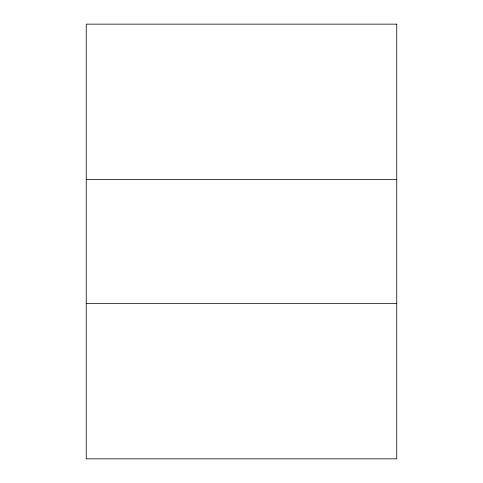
<?xml version="1.0" encoding="UTF-8"?>
<svg xmlns="http://www.w3.org/2000/svg" width="483" height="483" viewBox="0 0 483 483"><rect width="100%" height="100%" fill="white"/><g stroke="black" fill="none" stroke-linecap="round" stroke-linejoin="round"><path stroke-width="0.72" d="M86.252 179.398L396.748 179.398M86.252 303.602L396.748 303.602M396.748 24.15L86.252 24.15L86.252 458.85L396.748 458.85L396.748 24.15"/></g></svg>
